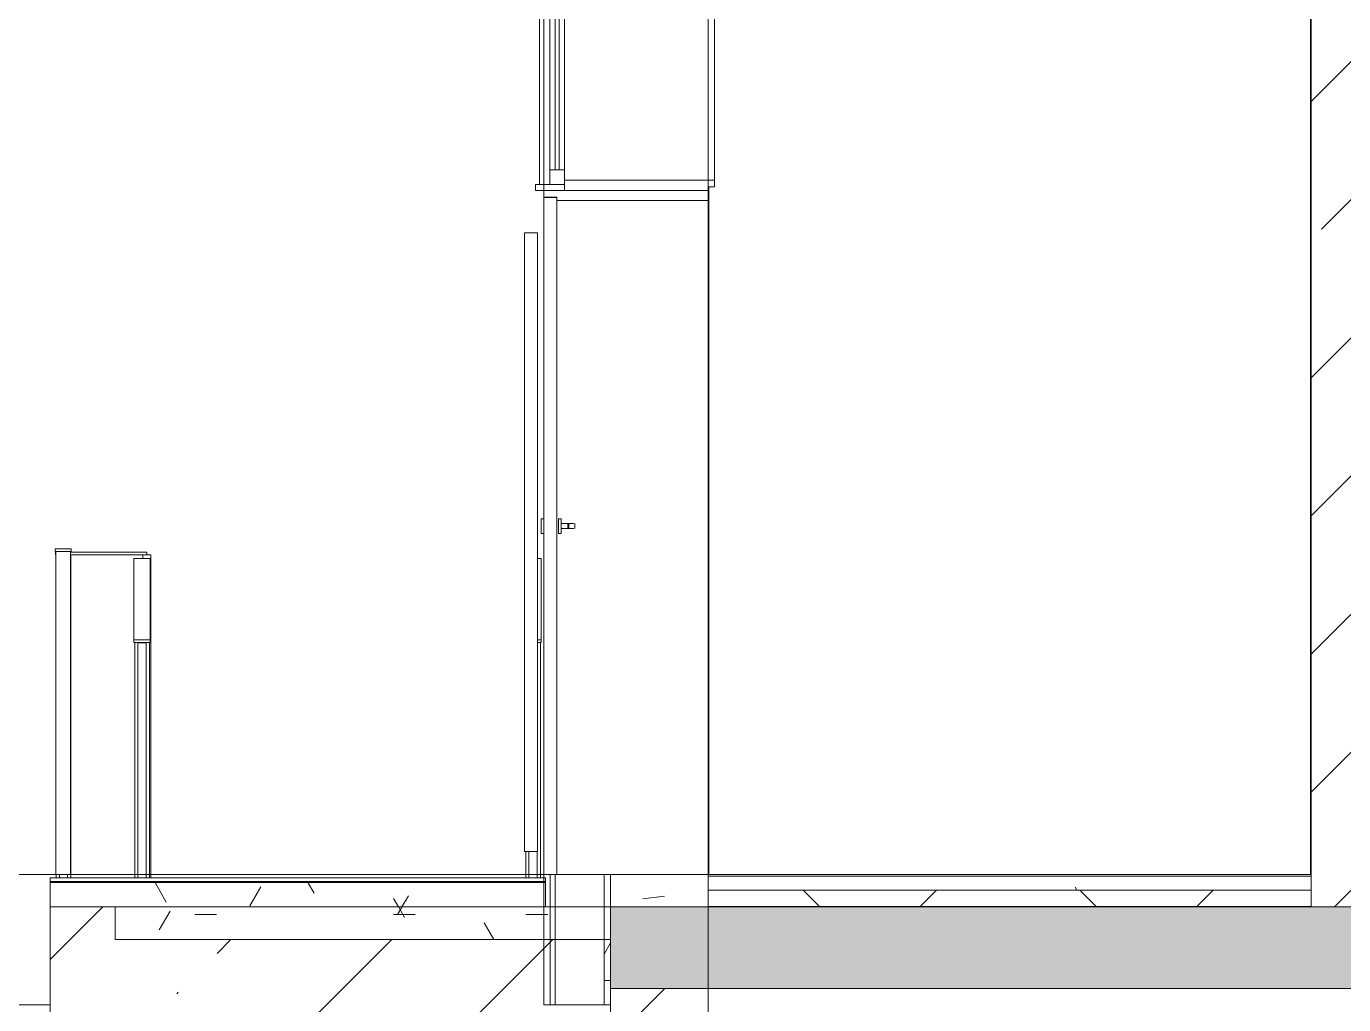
# Model space of a CAD drawing. Header units: millimetres. Extents: x -39507 to 33074, y -24219 to 30962.
# Drawn here: x -33476 to -29433, y -6400 to -3395 of the extents above; entities that cross this region are included whole.
import ezdxf

# ---------------------------------------------------------------- set-up
doc = ezdxf.new("R2010")
doc.units = ezdxf.units.MM
doc.linetypes.add('Осевые', pattern=[6350, 1270, -952.5, 3175, -952.5])
for name, color, linetype, lineweight in [('Балясины', 7, 'Continuous', 9), ('Высотные отметки', 7, 'Continuous', 9), ('Двери', 7, 'Continuous', 9), ('Каркас_Импост', 7, 'Continuous', 9), ('Обобщенные модели', 7, 'Continuous', 9), ('Обобщенные модели-1', 7, 'Continuous', 18), ('Общие ребра', 7, 'Continuous', 9), ('Ограждение', 7, 'Continuous', 9), ('Окна', 7, 'Continuous', 9), ('Основа _2_-1', 7, 'Continuous', 9), ('Остекление', 7, 'Continuous', 9), ('Отделка 1 _4_-1', 7, 'Continuous', 9), ('Отделка 2 _5_-1', 7, 'Continuous', 9), ('Панель', 7, 'Continuous', 9), ('Перекрытия', 7, 'Continuous', 9), ('Поручни', 7, 'Continuous', 9), ('Стены', 7, 'Continuous', 9), ('Структура _1_', 7, 'Continuous', 18), ('Термическая_воздушная прослойка _3_-1', 7, 'Continuous', 9), ('Фундамент несущей конструкции', 7, 'Continuous', 9), ('Фундамент несущей конструкции-1', 7, 'Continuous', 18), ('Штриховка разреза-2', 7, 'Continuous', 9)]:
    doc.layers.add(name, color=color, linetype=linetype, lineweight=lineweight)
doc.layers.add('Оси-3', color=7, linetype='Осевые', lineweight=9, true_color=0xaaaaaa)
pattern_1 = [(45, (-2885.9, 6475), (-493.914, 493.914), []), (45, (-2392, 6475), (-493.914, 493.914), [873.125, -174.625, 6.706, -167.919])]
pattern_2 = [(45, (-2885.9, 6475), (-424.264, 424.264), [600, -100, 20, -100]), (45, (-2885.9, 6899), (-424.264, 424.264), [])]
pattern_3 = [(0, (-2885.9, 6475), (812.8, 203.2), [67.056, -542.544, 67.056, -542.544, -3251.2]), (0, (-2885.9, 6475), (812.8, 203.2), [-1219.2, 67.056, -1152.144, 67.056, -542.544, -1422.4]), (0, (-2885.9, 6475), (812.8, 203.2), [-3048, 67.056, -339.344, 67.056, -948.944]), (120, (-2581.1, 6576.6), (-582.3764, 602.3054), [67.056, -542.544, 67.056, -3793.744]), (120, (-2581.1, 6576.6), (-582.3764, 602.3054), [-676.656, -542.544, 67.056, -1152.144, -2032]), (120, (-2581.1, 6576.6), (-582.3764, 602.3054), [-2438.4, 67.056, -542.544, 67.056, -1355.344]), (120, (-2581.1, 6576.6), (-582.3764, 602.3054), [-3115.056, -339.344, 67.056, -948.944]), (240, (-2479.5, 6983), (-230.4236, -805.5054), [67.056, -542.544, 67.056, -542.544, -3251.2]), (240, (-2479.5, 6983), (-230.4236, -805.5054), [-1219.2, 67.056, -1152.144, 67.056, -542.544, -1422.4]), (240, (-2479.5, 6983), (-230.4236, -805.5054), [-3048, 67.056, -339.344, 67.056, -948.944])]

# ---------------------------------------------------------------- blocks, each defined once
blk = doc.blocks.new('Стена наружная на отм_-10_450 - Стена наружная на отм_-10_450-507337-Разрез 2-2')
at = {"layer": 'Фундамент несущей конструкции'}
h = blk.add_hatch(dxfattribs=at)
h.set_pattern_fill('FP_1', color=256, style=0, pattern_type=2)
h.set_pattern_definition(pattern_1)
h.paths.add_polyline_path([(25717.1, -10450), (25717.1, -6350), (25417.1, -6350), (25417.1, -10450)], flags=0)
h.paths.add_polyline_path([(-31382.9, -10390), (-31382.9, -6350), (-31682.9, -6350), (-31682.9, -10390), (-31387.3, -10390)], flags=0)
for p, q in [((-31382.9, -6350), (-31682.9, -6350)), ((-31682.9, -10450), (-31682.9, -6350)), ((-31500.8, -6350), (-31537.9, -6350)), ((-30779.2, -6350), (-31500.8, -6350)), ((-31382.9, -6350), (-31237.9, -6350)), ((-31382.9, -10390), (-31382.9, -6350)), ((-31237.9, -6350), (-31227.6, -6350)), ((-31227.6, -6350), (-31153.7, -6350)), ((-31153.7, -6350), (-31082.9, -6350)), ((-31153.2, -6350), (-30494.4, -6350)), ((-30494.4, -6350), (-29574.6, -6350)), ((-29574.6, -6350), (-29534.9, -6350)), ((-29534.9, -6350), (-26847.7, -6350))]:
    blk.add_line(p, q, dxfattribs=at)
at = {"layer": 'Фундамент несущей конструкции-1'}
for p, q in [((-31682.9, -6350), (-31682.9, -10450)), ((-31382.9, -10390), (-31382.9, -6350))]:
    blk.add_line(p, q, dxfattribs=at)
blk = doc.blocks.new('Крыльцо А3 - Крыльцо А-17-1216168-Разрез 2-2')
at = {"layer": 'Обобщенные модели'}
h = blk.add_hatch(dxfattribs=at)
h.set_pattern_fill('FP_1', color=256, style=0, pattern_type=2)
h.set_pattern_definition(pattern_1)
h.paths.add_polyline_path([(-33269.5, -6600), (-33202.9, -6600), (-33202.9, -6450), (-31682.9, -6450), (-31682.9, -6200), (-33202.9, -6200), (-33202.9, -6100), (-33402.9, -6102.2), (-33402.9, -6600)], flags=0)
at = {"layer": 'Обобщенные модели-1'}
for p, q in [((-33202.9, -6100), (-33402.9, -6100)), ((-33402.9, -6100), (-33402.9, -6600)), ((-33202.9, -6200), (-33202.9, -6100)), ((-31682.9, -6200), (-33202.9, -6200)), ((-31682.9, -6450), (-31682.9, -6200))]:
    blk.add_line(p, q, dxfattribs=at)
blk = doc.blocks.new('Дверь - Однопольная_наруж__стемалит - ДН7_21х10-8082679-Разрез 2-2')
at = {"layer": 'Двери'}
for p, q in [((-31947.4, -4030), (-31947.4, -5930)), ((-31947.4, -4030), (-31927.4, -4030)), ((-31927.4, -4030), (-31944.7, -4030)), ((-31927.4, -4030), (-31907.4, -4030)), ((-31910.1, -4030), (-31927.4, -4030)), ((-31907.4, -5930), (-31907.4, -4030)), ((-31895.9, -4952.5), (-31895.9, -4907.5)), ((-31887.9, -4907.5), (-31895.9, -4907.5)), ((-31887.9, -4907.5), (-31887.9, -4952.5)), ((-31842.9, -4952.5), (-31842.9, -4907.5)), ((-31842.9, -4907.5), (-31834.9, -4907.5)), ((-31834.9, -4907.5), (-31834.9, -4952.5)), ((-31834.9, -4922.5), (-31810.9, -4922.5)), ((-31834.9, -4937.5), (-31834.9, -4922.5)), ((-31814.5, -4922.5), (-31814.5, -4937.5)), ((-31810.9, -4922.5), (-31810.9, -4922.5)), ((-31810.9, -4922.5), (-31795.9, -4922.5)), ((-31810.9, -4922.5), (-31810.9, -4937.5)), ((-31797.4, -4922.5), (-31798.3, -4922.5)), ((-31795.9, -4922.5), (-31797.4, -4922.5)), ((-31792.2, -4937.5), (-31792.2, -4922.5)), ((-31895.9, -4952.5), (-31887.9, -4952.5)), ((-31834.9, -4952.5), (-31842.9, -4952.5)), ((-31810.9, -4937.5), (-31834.9, -4937.5)), ((-31795.9, -4937.5), (-31810.9, -4937.5)), ((-31810.9, -4937.5), (-31810.9, -4937.5)), ((-31798.3, -4937.5), (-31797.4, -4937.5)), ((-31797.4, -4937.5), (-31795.9, -4937.5)), ((-31927.4, -5930), (-31947.4, -5930)), ((-31944.7, -5930), (-31927.4, -5930)), ((-31927.4, -5930), (-31910.1, -5930)), ((-31907.4, -5930), (-31927.4, -5930))]:
    blk.add_line(p, q, dxfattribs=at)
at = {"layer": 'Каркас_Импост'}
for p, q in [((-31382.9, -3900), (-31887.9, -3900)), ((-31887.9, -3900), (-31887.9, -3920)), ((-31887.9, -3920), (-31847.9, -3920)), ((-31887.9, -6000), (-31887.9, -3920)), ((-31847.9, -3920), (-31887.9, -3920)), ((-31847.9, -3920), (-31847.9, -3930)), ((-31847.9, -3920), (-31847.9, -6000)), ((-31382.9, -3930), (-31382.9, -3900)), ((-31847.9, -3930), (-31382.9, -3930)), ((-31382.9, -3930), (-31847.9, -3930)), ((-31847.9, -6000), (-31847.9, -3930)), ((-31382.9, -3930), (-31382.9, -6000)), ((-31847.9, -6000), (-31887.9, -6000)), ((-31382.9, -6000), (-31847.9, -6000))]:
    blk.add_line(p, q, dxfattribs=at)
at = {"layer": 'Панель'}
for p, q in [((-31847.9, -3921), (-31887.9, -3921)), ((-31887.9, -3921), (-31887.9, -6000)), ((-31847.9, -6000), (-31847.9, -3921)), ((-31887.9, -6000), (-31847.9, -6000))]:
    blk.add_line(p, q, dxfattribs=at)
blk = doc.blocks.new('Фрамуга 1000х700 - 1000 x 0600 мм-1284587-Разрез 2-2')
at = {"layer": 'Каркас_Импост'}
for p, q in [((-31868.9, -3319), (-31868.9, -3363.5)), ((-31824.4, -3319), (-31868.9, -3319)), ((-31824.4, -3363.5), (-31824.4, -3319)), ((-31868.9, -3363.5), (-31824.4, -3363.5)), ((-31868.9, -3836.5), (-31868.9, -3363.5)), ((-31824.4, -3363.5), (-31868.9, -3363.5)), ((-31824.4, -3363.5), (-31824.4, -3836.5)), ((-31868.9, -3836.5), (-31868.9, -3880.9)), ((-31824.4, -3836.5), (-31868.9, -3836.5)), ((-31824.4, -3836.5), (-31868.9, -3836.5)), ((-31824.4, -3880.9), (-31824.4, -3836.5)), ((-31868.9, -3880.9), (-31824.4, -3880.9))]:
    blk.add_line(p, q, dxfattribs=at)
at = {"layer": 'Окна'}
for p, q in [((-31900.9, -3299), (-31900.9, -3319)), ((-31887.9, -3299), (-31900.9, -3299)), ((-31887.9, -3319), (-31887.9, -3299)), ((-31824.4, -3300), (-31887.9, -3300)), ((-31887.9, -3300), (-31887.9, -3319)), ((-31824.4, -3300), (-31824.4, -3331.7)), ((-31382.9, -3300), (-31824.4, -3300)), ((-31824.4, -3319), (-31824.4, -3300)), ((-31382.9, -3331.7), (-31382.9, -3300)), ((-31363.9, -3311.7), (-31382.9, -3311.7)), ((-31382.9, -3311.7), (-31382.9, -3331.7)), ((-31363.9, -3331.7), (-31363.9, -3311.7)), ((-31900.9, -3319), (-31887.9, -3319)), ((-31900.9, -3880.9), (-31900.9, -3319)), ((-31887.9, -3319), (-31900.9, -3319)), ((-31887.9, -3319), (-31887.9, -3880.9)), ((-31887.9, -3319), (-31824.4, -3319)), ((-31824.4, -3319), (-31887.9, -3319)), ((-31887.9, -3880.9), (-31887.9, -3319)), ((-31824.4, -3319), (-31824.4, -3880.9)), ((-31824.4, -3331.7), (-31382.9, -3331.7)), ((-31824.4, -3868.2), (-31824.4, -3331.7)), ((-31382.9, -3331.7), (-31824.4, -3331.7)), ((-31382.9, -3331.7), (-31363.9, -3331.7)), ((-31363.9, -3331.7), (-31382.9, -3331.7)), ((-31382.9, -3868.2), (-31382.9, -3331.7)), ((-31382.9, -3331.7), (-31382.9, -3868.2)), ((-31363.9, -3331.7), (-31363.9, -3868.2)), ((-31913.6, -3880.9), (-31913.6, -3900)), ((-31887.9, -3880.9), (-31913.6, -3880.9)), ((-31887.9, -3880.9), (-31900.9, -3880.9)), ((-31887.9, -3900), (-31887.9, -3880.9)), ((-31824.4, -3880.9), (-31887.9, -3880.9)), ((-31887.9, -3880.9), (-31887.9, -3900)), ((-31887.9, -3880.9), (-31824.4, -3880.9)), ((-31824.4, -3868.2), (-31824.4, -3900)), ((-31382.9, -3868.2), (-31824.4, -3868.2)), ((-31382.9, -3868.2), (-31824.4, -3868.2)), ((-31824.4, -3900), (-31824.4, -3880.9)), ((-31363.9, -3868.2), (-31382.9, -3868.2)), ((-31382.9, -3868.2), (-31382.9, -3888.2)), ((-31382.9, -3868.2), (-31363.9, -3868.2)), ((-31382.9, -3900), (-31382.9, -3868.2)), ((-31363.9, -3888.2), (-31363.9, -3868.2)), ((-31913.6, -3900), (-31887.9, -3900)), ((-31887.9, -3900), (-31824.4, -3900)), ((-31824.4, -3900), (-31382.9, -3900)), ((-31382.9, -3888.2), (-31363.9, -3888.2))]:
    blk.add_line(p, q, dxfattribs=at)
at = {"layer": 'Остекление'}
for p, q in [((-31840.3, -3363.5), (-31853, -3363.5)), ((-31853, -3363.5), (-31853, -3836.5)), ((-31840.3, -3836.5), (-31840.3, -3363.5)), ((-31853, -3836.5), (-31840.3, -3836.5))]:
    blk.add_line(p, q, dxfattribs=at)
blk = doc.blocks.new('Ограждение - 25mm-7451160-Разрез 2-2')
at = {"layer": 'Балясины'}
for p, q in [((-33352.1, -5008), (-33373.7, -5008)), ((-33373.7, -5008), (-33352.1, -5008)), ((-33373.7, -6000), (-33352.1, -6000)), ((-33352.1, -6000), (-33373.7, -6000))]:
    blk.add_line(p, q, dxfattribs=at)
blk = doc.blocks.new('Ограждение - 6 x 45mm-7451257-Разрез 2-2')
at = {"layer": 'Балясины'}
for p, q in [((-33385.4, -5008), (-33340.4, -5008)), ((-33385.4, -6000), (-33385.4, -5008)), ((-33340.4, -5008), (-33340.4, -6000)), ((-33340.4, -6000), (-33385.4, -6000))]:
    blk.add_line(p, q, dxfattribs=at)
blk = doc.blocks.new('Ограждение - Ограждение-1765726-Разрез 2-2')
at = {"layer": 'Поручни'}
for p, q in [((-33337.9, -5000), (-33387.9, -5000)), ((-33387.9, -5000), (-33387.9, -5008)), ((-33387.9, -5008), (-33337.9, -5008)), ((-33337.9, -5008), (-33337.9, -5000))]:
    blk.add_line(p, q, dxfattribs=at)
for name in ['Ограждение - 6 x 45mm-7451257-Разрез 2-2', 'Ограждение - 6 x 45mm-7451257-Разрез 2-2', 'Ограждение - 6 x 45mm-7451257-Разрез 2-2', 'Ограждение - 6 x 45mm-7451257-Разрез 2-2', 'Ограждение - 6 x 45mm-7451257-Разрез 2-2', 'Ограждение - 6 x 45mm-7451257-Разрез 2-2', 'Ограждение - 6 x 45mm-7451257-Разрез 2-2', 'Ограждение - 6 x 45mm-7451257-Разрез 2-2', 'Ограждение - 6 x 45mm-7451257-Разрез 2-2', 'Ограждение - 6 x 45mm-7451257-Разрез 2-2', 'Ограждение - 6 x 45mm-7451257-Разрез 2-2', 'Ограждение - 6 x 45mm-7451257-Разрез 2-2', 'Ограждение - 6 x 45mm-7451257-Разрез 2-2', 'Ограждение - 6 x 45mm-7451257-Разрез 2-2', 'Ограждение - 6 x 45mm-7451257-Разрез 2-2', 'Ограждение - 6 x 45mm-7451257-Разрез 2-2', 'Ограждение - 25mm-7451160-Разрез 2-2']:
    blk.add_blockref(name, (0, 0))
blk = doc.blocks.new('Ограждение - 6 x 45mm-V168-Разрез 2-2')
at = {"layer": 'Балясины'}
for p, q in [((-33339.4, -5018), (-33339.4, -6010)), ((-33384.4, -6010), (-33384.4, -6000)), ((-33339.4, -6010), (-33384.4, -6010))]:
    blk.add_line(p, q, dxfattribs=at)
blk = doc.blocks.new('Ограждение - 25mm-V169-Разрез 2-2')
at = {"layer": 'Балясины'}
for p, q in [((-33374.4, -6010), (-33374.4, -6000)), ((-33361.9, -6010), (-33372.7, -6010)), ((-33372.7, -6010), (-33361.9, -6010)), ((-33361.9, -6010), (-33351.1, -6010)), ((-33351.1, -6010), (-33361.9, -6010)), ((-33349.4, -6000), (-33349.4, -6010))]:
    blk.add_line(p, q, dxfattribs=at)
blk = doc.blocks.new('Ограждение - 25mm-V170-Разрез 2-2')
at = {"layer": 'Балясины'}
for p, q in [((-33372.7, -6010), (-33351.1, -6010)), ((-33351.1, -6010), (-33372.7, -6010))]:
    blk.add_line(p, q, dxfattribs=at)
blk = doc.blocks.new('Ограждение - 25mm-V171-Разрез 2-2')
at = {"layer": 'Балясины'}
for p, q in [((-33118.4, -5029.5), (-33118.4, -5018)), ((-33105.9, -5018), (-33116.8, -5018)), ((-33116.8, -5018), (-33105.9, -5018)), ((-33105.9, -5018), (-33093.4, -5018)), ((-33095.1, -5018), (-33105.9, -5018)), ((-33093.4, -5018), (-33093.4, -6010)), ((-33098.2, -6010), (-33095.1, -6010)), ((-33095.1, -6010), (-33098.2, -6010))]:
    blk.add_line(p, q, dxfattribs=at)
blk = doc.blocks.new('Ограждение - Ограждение-7084108-Разрез 2-2')
at = {"layer": 'Поручни'}
for p, q in [((-33386.9, -5018), (-33386.9, -5010)), ((-33340.4, -5010), (-33336.9, -5010)), ((-33105.9, -5010), (-33340.4, -5010)), ((-33105.9, -5010), (-33105.9, -5018)), ((-33336.9, -5018), (-33340.4, -5018)), ((-33340.4, -5018), (-33105.9, -5018))]:
    blk.add_line(p, q, dxfattribs=at)
for name in ['Ограждение - 6 x 45mm-V168-Разрез 2-2', 'Ограждение - 6 x 45mm-V168-Разрез 2-2', 'Ограждение - 6 x 45mm-V168-Разрез 2-2', 'Ограждение - 6 x 45mm-V168-Разрез 2-2', 'Ограждение - 6 x 45mm-V168-Разрез 2-2', 'Ограждение - 6 x 45mm-V168-Разрез 2-2', 'Ограждение - 6 x 45mm-V168-Разрез 2-2', 'Ограждение - 25mm-V171-Разрез 2-2', 'Ограждение - 25mm-V169-Разрез 2-2', 'Ограждение - 25mm-V170-Разрез 2-2']:
    blk.add_blockref(name, (0, 0))
blk = doc.blocks.new('Ограждение - 6 x 45mm-7451261-Разрез 2-2')
at = {"layer": 'Балясины'}
for p, q in [((-33143.4, -5288), (-33143.4, -6010)), ((-33098.4, -6010), (-33098.4, -5288))]:
    blk.add_line(p, q, dxfattribs=at)
blk = doc.blocks.new('Ограждение - 6 x 45mm-V175-Разрез 2-2')
at = {"layer": 'Балясины'}
for p, q in [((-33143.4, -5288), (-33143.4, -6010)), ((-33098.4, -6010), (-33098.4, -5288))]:
    blk.add_line(p, q, dxfattribs=at)
blk = doc.blocks.new('Ограждение - 6 x 45mm-V176-Разрез 2-2')
at = {"layer": 'Балясины'}
for p, q in [((-33143.4, -5288), (-33143.4, -6010)), ((-33098.4, -6010), (-33098.4, -5288))]:
    blk.add_line(p, q, dxfattribs=at)
blk = doc.blocks.new('Ограждение - 6 x 45mm-V177-Разрез 2-2')
at = {"layer": 'Балясины'}
for p, q in [((-33143.4, -5288), (-33143.4, -6010)), ((-33098.4, -6010), (-33098.4, -5288))]:
    blk.add_line(p, q, dxfattribs=at)
blk = doc.blocks.new('Ограждение - 6 x 45mm-V178-Разрез 2-2')
at = {"layer": 'Балясины'}
for p, q in [((-33143.4, -5288), (-33143.4, -6010)), ((-33098.4, -6010), (-33098.4, -5288))]:
    blk.add_line(p, q, dxfattribs=at)
blk = doc.blocks.new('Ограждение - 6 x 45mm-V179-Разрез 2-2')
at = {"layer": 'Балясины'}
for p, q in [((-33143.4, -5288), (-33143.4, -6010)), ((-33098.4, -6010), (-33098.4, -5288))]:
    blk.add_line(p, q, dxfattribs=at)
blk = doc.blocks.new('Ограждение - 6 x 45mm-V180-Разрез 2-2')
at = {"layer": 'Балясины'}
for p, q in [((-33143.4, -5288), (-33143.4, -6010)), ((-33098.4, -6010), (-33098.4, -5288))]:
    blk.add_line(p, q, dxfattribs=at)
blk = doc.blocks.new('Ограждение - 6 x 45mm-V181-Разрез 2-2')
at = {"layer": 'Балясины'}
for p, q in [((-33143.4, -5288), (-33143.4, -6010)), ((-33098.4, -6010), (-33098.4, -5288))]:
    blk.add_line(p, q, dxfattribs=at)
blk = doc.blocks.new('Ограждение - 6 x 45mm-V182-Разрез 2-2')
at = {"layer": 'Балясины'}
for p, q in [((-33143.4, -5288), (-33143.4, -6010)), ((-33098.4, -6010), (-33098.4, -5288))]:
    blk.add_line(p, q, dxfattribs=at)
blk = doc.blocks.new('Ограждение - 6 x 45mm-V183-Разрез 2-2')
at = {"layer": 'Балясины'}
for p, q in [((-33143.4, -5288), (-33143.4, -6010)), ((-33098.4, -6010), (-33098.4, -5288))]:
    blk.add_line(p, q, dxfattribs=at)
blk = doc.blocks.new('Ограждение - 6 x 45mm-V184-Разрез 2-2')
at = {"layer": 'Балясины'}
for p, q in [((-33143.4, -5288), (-33143.4, -6010)), ((-33098.4, -6010), (-33098.4, -5288))]:
    blk.add_line(p, q, dxfattribs=at)
blk = doc.blocks.new('Ограждение - 6 x 45mm-V185-Разрез 2-2')
at = {"layer": 'Балясины'}
for p, q in [((-33143.4, -5288), (-33143.4, -6010)), ((-33098.4, -6010), (-33098.4, -5288))]:
    blk.add_line(p, q, dxfattribs=at)
blk = doc.blocks.new('Ограждение - 6 x 45mm-V186-Разрез 2-2')
at = {"layer": 'Балясины'}
for p, q in [((-33143.4, -5288), (-33143.4, -6010)), ((-33098.4, -6010), (-33098.4, -5288))]:
    blk.add_line(p, q, dxfattribs=at)
blk = doc.blocks.new('Ограждение - 6 x 45mm-V187-Разрез 2-2')
at = {"layer": 'Балясины'}
for p, q in [((-33143.4, -5288), (-33143.4, -6010)), ((-33098.4, -6010), (-33098.4, -5288))]:
    blk.add_line(p, q, dxfattribs=at)
blk = doc.blocks.new('Ограждение - 6 x 45mm-V188-Разрез 2-2')
at = {"layer": 'Балясины'}
for p, q in [((-33143.4, -5288), (-33143.4, -6010)), ((-33098.4, -6010), (-33098.4, -5288))]:
    blk.add_line(p, q, dxfattribs=at)
blk = doc.blocks.new('Ограждение - 6 x 45mm-V189-Разрез 2-2')
at = {"layer": 'Балясины'}
for p, q in [((-33143.4, -5288), (-33143.4, -6010)), ((-33098.4, -6010), (-33098.4, -5288))]:
    blk.add_line(p, q, dxfattribs=at)
blk = doc.blocks.new('Ограждение - 25mm-7451166-Разрез 2-2')
at = {"layer": 'Балясины'}
for p, q in [((-33133.4, -5288), (-33133.4, -6010)), ((-33108.4, -6010), (-33108.4, -5288))]:
    blk.add_line(p, q, dxfattribs=at)
at = {"layer": 'Балясины', "flags": 128}
blk.add_lwpolyline([(-33108.4, -5288), (-33109.7, -5288.3), (-33113.1, -5288.5), (-33118.2, -5288.6), (-33123.7, -5288.6), (-33128.7, -5288.5), (-33132.2, -5288.3), (-33133.4, -5288)], dxfattribs=at)
blk = doc.blocks.new('Ограждение - Ограждение-7324528-Разрез 2-2')
at = {"layer": 'Поручни'}
for p, q in [((-33145.9, -5029.5), (-33095.9, -5029.5)), ((-33145.9, -5029.5), (-33145.9, -5280)), ((-33095.9, -5280), (-33095.9, -5029.5)), ((-33095.9, -5280), (-33145.9, -5280)), ((-33145.9, -5280), (-33145.9, -5288)), ((-33145.9, -5288), (-33095.9, -5288)), ((-33095.9, -5288), (-33095.9, -5280))]:
    blk.add_line(p, q, dxfattribs=at)
for name in ['Ограждение - 6 x 45mm-7451261-Разрез 2-2', 'Ограждение - 6 x 45mm-V175-Разрез 2-2', 'Ограждение - 6 x 45mm-V176-Разрез 2-2', 'Ограждение - 6 x 45mm-V177-Разрез 2-2', 'Ограждение - 6 x 45mm-V178-Разрез 2-2', 'Ограждение - 6 x 45mm-V179-Разрез 2-2', 'Ограждение - 6 x 45mm-V180-Разрез 2-2', 'Ограждение - 6 x 45mm-V181-Разрез 2-2', 'Ограждение - 6 x 45mm-V182-Разрез 2-2', 'Ограждение - 6 x 45mm-V183-Разрез 2-2', 'Ограждение - 6 x 45mm-V184-Разрез 2-2', 'Ограждение - 6 x 45mm-V185-Разрез 2-2', 'Ограждение - 6 x 45mm-V186-Разрез 2-2', 'Ограждение - 6 x 45mm-V187-Разрез 2-2', 'Ограждение - 6 x 45mm-V188-Разрез 2-2', 'Ограждение - 6 x 45mm-V189-Разрез 2-2', 'Ограждение - 25mm-7451166-Разрез 2-2']:
    blk.add_blockref(name, (0, 0))
blk = doc.blocks.new('Ограждение - 6 x 45mm-V190-Разрез 2-2')
at = {"layer": 'Балясины'}
for p, q in [((-31898.4, -5288), (-31898.4, -6010)), ((-31943.4, -6010), (-31943.4, -5930))]:
    blk.add_line(p, q, dxfattribs=at)
blk = doc.blocks.new('Ограждение - 6 x 45mm-V191-Разрез 2-2')
at = {"layer": 'Балясины'}
for p, q in [((-31898.4, -5288), (-31898.4, -6010)), ((-31943.4, -6010), (-31943.4, -5930))]:
    blk.add_line(p, q, dxfattribs=at)
blk = doc.blocks.new('Ограждение - 6 x 45mm-V192-Разрез 2-2')
at = {"layer": 'Балясины'}
for p, q in [((-31898.4, -5288), (-31898.4, -6010)), ((-31943.4, -6010), (-31943.4, -5930))]:
    blk.add_line(p, q, dxfattribs=at)
blk = doc.blocks.new('Ограждение - 6 x 45mm-V193-Разрез 2-2')
at = {"layer": 'Балясины'}
for p, q in [((-31898.4, -5288), (-31898.4, -6010)), ((-31943.4, -6010), (-31943.4, -5930))]:
    blk.add_line(p, q, dxfattribs=at)
blk = doc.blocks.new('Ограждение - 6 x 45mm-V194-Разрез 2-2')
at = {"layer": 'Балясины'}
for p, q in [((-31898.4, -5288), (-31898.4, -6010)), ((-31943.4, -6010), (-31943.4, -5930))]:
    blk.add_line(p, q, dxfattribs=at)
blk = doc.blocks.new('Ограждение - 6 x 45mm-V195-Разрез 2-2')
at = {"layer": 'Балясины'}
for p, q in [((-31898.4, -5288), (-31898.4, -6010)), ((-31943.4, -6010), (-31943.4, -5930))]:
    blk.add_line(p, q, dxfattribs=at)
blk = doc.blocks.new('Ограждение - 6 x 45mm-V196-Разрез 2-2')
at = {"layer": 'Балясины'}
for p, q in [((-31898.4, -5288), (-31898.4, -6010)), ((-31943.4, -6010), (-31943.4, -5930))]:
    blk.add_line(p, q, dxfattribs=at)
blk = doc.blocks.new('Ограждение - 6 x 45mm-V197-Разрез 2-2')
at = {"layer": 'Балясины'}
for p, q in [((-31898.4, -5288), (-31898.4, -6010)), ((-31943.4, -6010), (-31943.4, -5930))]:
    blk.add_line(p, q, dxfattribs=at)
blk = doc.blocks.new('Ограждение - 6 x 45mm-V198-Разрез 2-2')
at = {"layer": 'Балясины'}
for p, q in [((-31898.4, -5288), (-31898.4, -6010)), ((-31943.4, -6010), (-31943.4, -5930))]:
    blk.add_line(p, q, dxfattribs=at)
blk = doc.blocks.new('Ограждение - 6 x 45mm-V199-Разрез 2-2')
at = {"layer": 'Балясины'}
for p, q in [((-31898.4, -5288), (-31898.4, -6010)), ((-31943.4, -6010), (-31943.4, -5930))]:
    blk.add_line(p, q, dxfattribs=at)
blk = doc.blocks.new('Ограждение - 6 x 45mm-V200-Разрез 2-2')
at = {"layer": 'Балясины'}
for p, q in [((-31898.4, -5288), (-31898.4, -6010)), ((-31943.4, -6010), (-31943.4, -5930))]:
    blk.add_line(p, q, dxfattribs=at)
blk = doc.blocks.new('Ограждение - 6 x 45mm-V201-Разрез 2-2')
at = {"layer": 'Балясины'}
for p, q in [((-31898.4, -5288), (-31898.4, -6010)), ((-31943.4, -6010), (-31943.4, -5930))]:
    blk.add_line(p, q, dxfattribs=at)
blk = doc.blocks.new('Ограждение - 6 x 45mm-V202-Разрез 2-2')
at = {"layer": 'Балясины'}
for p, q in [((-31898.4, -5288), (-31898.4, -6010)), ((-31943.4, -6010), (-31943.4, -5930))]:
    blk.add_line(p, q, dxfattribs=at)
blk = doc.blocks.new('Ограждение - 6 x 45mm-V203-Разрез 2-2')
at = {"layer": 'Балясины'}
for p, q in [((-31898.4, -5288), (-31898.4, -6010)), ((-31943.4, -6010), (-31943.4, -5930))]:
    blk.add_line(p, q, dxfattribs=at)
blk = doc.blocks.new('Ограждение - 6 x 45mm-V204-Разрез 2-2')
at = {"layer": 'Балясины'}
for p, q in [((-31898.4, -5288), (-31898.4, -6010)), ((-31943.4, -6010), (-31943.4, -5930))]:
    blk.add_line(p, q, dxfattribs=at)
blk = doc.blocks.new('Ограждение - 6 x 45mm-V205-Разрез 2-2')
at = {"layer": 'Балясины'}
for p, q in [((-31898.4, -5288), (-31898.4, -6010)), ((-31943.4, -6010), (-31943.4, -5930))]:
    blk.add_line(p, q, dxfattribs=at)
blk = doc.blocks.new('Ограждение - 25mm-V206-Разрез 2-2')
at = {"layer": 'Балясины'}
for p, q in [((-31933.4, -6010), (-31933.4, -5930)), ((-31908.4, -5930), (-31908.4, -6010))]:
    blk.add_line(p, q, dxfattribs=at)
blk = doc.blocks.new('Ограждение - Ограждение-7324532-Разрез 2-2')
at = {"layer": 'Поручни'}
for p, q in [((-31908.1, -5029.5), (-31895.9, -5029.5)), ((-31895.9, -5029.5), (-31895.9, -5280)), ((-31895.9, -5280), (-31908.1, -5280)), ((-31908.1, -5288), (-31895.9, -5288)), ((-31895.9, -5288), (-31895.9, -5280))]:
    blk.add_line(p, q, dxfattribs=at)
for name in ['Ограждение - 6 x 45mm-V190-Разрез 2-2', 'Ограждение - 6 x 45mm-V191-Разрез 2-2', 'Ограждение - 6 x 45mm-V192-Разрез 2-2', 'Ограждение - 6 x 45mm-V193-Разрез 2-2', 'Ограждение - 6 x 45mm-V194-Разрез 2-2', 'Ограждение - 6 x 45mm-V195-Разрез 2-2', 'Ограждение - 6 x 45mm-V196-Разрез 2-2', 'Ограждение - 6 x 45mm-V197-Разрез 2-2', 'Ограждение - 6 x 45mm-V198-Разрез 2-2', 'Ограждение - 6 x 45mm-V199-Разрез 2-2', 'Ограждение - 6 x 45mm-V200-Разрез 2-2', 'Ограждение - 6 x 45mm-V201-Разрез 2-2', 'Ограждение - 6 x 45mm-V202-Разрез 2-2', 'Ограждение - 6 x 45mm-V203-Разрез 2-2', 'Ограждение - 6 x 45mm-V204-Разрез 2-2', 'Ограждение - 6 x 45mm-V205-Разрез 2-2', 'Ограждение - 25mm-V206-Разрез 2-2']:
    blk.add_blockref(name, (0, 0))

msp = doc.modelspace()

# ---------------------------------------------------------------- hatches: boundary and pattern name
at = {"layer": 'Штриховка разреза-2'}
h = msp.add_hatch(dxfattribs=at)
h.set_pattern_fill('FP_2', color=256, style=0, pattern_type=2)
h.set_pattern_definition(pattern_2)
h.paths.add_polyline_path([(-29332.9, -6100), (-29332.9, -350), (-29532.9, -350), (-29532.9, -6100)], flags=0)
h = msp.add_hatch(dxfattribs=at)
h.set_pattern_fill('FP_16', color=256, style=0, pattern_type=2)
h.set_pattern_definition([(225, (-885.9, 7475), (2e-13, -2000), [100, -2728.43]), (225, (-885.9, 8475), (2e-13, -2000), [100, -2728.43]), (225, (-1885.9, 8475), (2e-13, -2000), [100, -2728.43]), (225, (-2315.2, 7045.7), (2e-13, -2000), [807.1, -2021.33]), (225, (-2315.2, 8045.7), (2e-13, -2000), [807.1, -2021.33]), (225, (-1315.2, 7045.7), (2e-13, -2000), [807.1, -2021.33]), (225, (-1315.2, 8045.7), (2e-13, -2000), [907.1, -1921.33])])
h.paths.add_polyline_path([(-31882.9, -6025), (-31882.9, -6022), (-33402.9, -6022), (-33402.9, -6025), (-32135.4, -6025)], flags=0)
h = msp.add_hatch(dxfattribs=at)
h.set_pattern_fill('FP_8', color=256, style=0, pattern_type=2)
h.set_pattern_definition([(50, (-2885.9, 6475), (1457.472, -127.512), [152.4, -1676.4]), (355, (-2885.9, 6475), (-281.94, 1528.454), [121.92, -1341.12]), (100.451, (-2764.4, 6464.4), (1175.54, 1400.93), [129.52, -1424.72]), (46.184, (-2885.9, 6881.4), (2168.63, -336.34), [228.6, -2514.6]), (96.636, (-2705.2, 6853.4), (1899.22, 1979.42), [194.28, -2137.08]), (351.184, (-2886, 6881.4), (1899.24, 1979.4), [182.88, -2011.68]), (21, (-2682.7, 6779.8), (1212.915, -818.12), [152.4, -1676.4]), (326, (-2682.7, 6779.8), (494.42, 1473.504), [121.92, -1341.12]), (71.451, (-2581.6, 6711.6), (1707.34, 655.37), [129.52, -1424.72]), (37.5, (-2885.9, 6475), (24.709, 676.44), [67.056, -1257.808, 67.056, -1294.384, -1346.2]), (37.5, (-2885.9, 6475), (24.709, 676.44), [-2686.304, 67.056, -1279.144]), (7.5, (-2885.9, 6475), (534.558, 801.444), [67.056, -709.168, 67.056, -1227.328, -513.08]), (7.5, (-2885.9, 6475), (534.558, 801.444), [-2070.608, 67.056, -446.024]), (327.5, (-3339.03, 6475), (1084.7275, -45.831), [67.056, -440.944, 67.056, -1517.904, -2103.12]), (327.5, (-3339.03, 6475), (1084.7275, -45.831), [-2092.96, 67.056, -2036.064]), (317.5, (-3542.2, 6475), (1185.035, 203.414), [67.056, -593.344, 67.056, -985.52, -1493.52]), (317.5, (-3542.2, 6475), (1185.035, 203.414), [-1712.976, 67.056, -1426.464])])
h.paths.add_polyline_path([(-31682.9, -6100), (-31382.9, -6100), (-31382.9, -6000), (-31682.9, -6000)], flags=0)
h = msp.add_hatch(dxfattribs=at)
h.set_pattern_fill('FP_3', color=256, style=0, pattern_type=2)
h.set_pattern_definition(pattern_3)
h.paths.add_polyline_path([(-30434.3, -6048), (-29532.9, -6048), (-29532.9, -6005), (-31382.9, -6005), (-31382.9, -6048), (-31001.3, -6048)], flags=0)
h = msp.add_hatch(dxfattribs=at)
h.set_pattern_fill('FP_3', color=256, style=0, pattern_type=2)
h.set_pattern_definition(pattern_3)
h.paths.add_polyline_path([(-32135.4, -6100), (-31882.9, -6100), (-31882.9, -6025), (-33402.9, -6025), (-33402.9, -6100), (-32702.5, -6100)], flags=0)
h = msp.add_hatch(dxfattribs=at)
h.set_pattern_fill('FP_11', color=256, style=0, pattern_type=2)
h.set_pattern_definition([(45, (-2885.9, 6475), (-424.264, 424.264), []), (135, (-2885.9, 6475), (-424.264, -424.264), [])])
h.paths.add_polyline_path([(-31382.9, -6098), (-29532.9, -6098), (-29532.9, -6048), (-31382.9, -6048)], flags=0)
h = msp.add_hatch(dxfattribs=at)
h.set_pattern_fill('FP_3', color=256, style=0, pattern_type=2)
h.set_pattern_definition(pattern_3)
h.paths.add_polyline_path([(-31682.9, -6200), (-31682.9, -6100), (-33202.9, -6102.2), (-33202.9, -6200), (-31851.9, -6200)], flags=0)
h = msp.add_hatch(dxfattribs=at)
h.set_pattern_fill('FP_3', color=256, style=0, pattern_type=2)
h.set_pattern_definition(pattern_3)
h.paths.add_polyline_path([(-31682.9, -6400), (-31682.9, -6100), (-31702.9, -6100), (-31702.9, -6400)], flags=0)
h = msp.add_hatch(dxfattribs=at)
h.set_pattern_fill('FP_2', color=256, style=0, pattern_type=2)
h.set_pattern_definition(pattern_2)
h.paths.add_polyline_path([(-12289, -6350), (19717.1, -6350), (19717.1, -6100), (-31682.9, -6100), (-31682.9, -6350), (-13332.9, -6350)], flags=0)
h.paths.add_polyline_path([(25717.1, -6350), (25717.1, -6100), (25417.1, -6100), (25417.1, -6350), (25702.9, -6350)], flags=0)

# ---------------------------------------------------------------- linework, layer by layer
at = {"layer": 'Высотные отметки'}
for p, q in [((-32123, -6000), (-36098.4, -6000)), ((-30614.2, -6000), (-32123, -6000))]:
    msp.add_line(p, q, dxfattribs=at)
at = {"layer": 'Общие ребра'}
for p, q in [((-31882.9, -6022), (-33402.9, -6022)), ((-31867.9, -6100), (-31867.9, -6000)), ((-31852.9, -6100), (-31852.9, -6000)), ((-31702.9, -6100), (-31702.9, -6000)), ((-29532.9, -6005), (-31382.9, -6005)), ((-31882.9, -6025), (-33402.9, -6025)), ((-31867.9, -6400), (-31867.9, -6100)), ((-31852.9, -6400), (-31852.9, -6100)), ((-31702.9, -6400), (-31702.9, -6100)), ((-29532.9, -6098), (-31382.9, -6098)), ((-31682.9, -6350), (-31382.9, -6350))]:
    msp.add_line(p, q, dxfattribs=at)
at = {"layer": 'Оси-3'}
msp.add_line((-31382.9, -22619.5), (-31382.9, 29000), dxfattribs=at)
at = {"layer": 'Основа _2_-1'}
for p, q in [((-33402.9, -6025), (-33402.9, -6100)), ((-31882.9, -6100), (-31882.9, -6025)), ((-33402.9, -6100), (-31882.9, -6100)), ((-31682.9, -6100), (-33202.9, -6100)), ((-33202.9, -6100), (-33202.9, -6200)), ((-31682.9, -6200), (-31682.9, -6100)), ((-33202.9, -6200), (-31682.9, -6200))]:
    msp.add_line(p, q, dxfattribs=at)
at = {"layer": 'Отделка 1 _4_-1'}
for p, q in [((-31882.9, -6010), (-33402.9, -6010)), ((-33402.9, -6010), (-33402.9, -6022)), ((-33402.9, -6022), (-33402.9, -6025)), ((-31882.9, -6022), (-31882.9, -6010)), ((-31882.9, -6025), (-31882.9, -6022)), ((-31852.9, -6000), (-31867.9, -6000)), ((-31682.9, -6000), (-31702.9, -6000)), ((-29532.9, -6000), (-31382.9, -6000)), ((-31382.9, -6000), (-31382.9, -6005)), ((-29532.9, -6005), (-29532.9, -6000)), ((-31867.9, -6100), (-31852.9, -6100)), ((-31852.9, -6100), (-31867.9, -6100)), ((-31702.9, -6100), (-31682.9, -6100)), ((-31682.9, -6100), (-31702.9, -6100)), ((-31682.9, -6400), (-31682.9, -6100)), ((-31867.9, -6400), (-31852.9, -6400)), ((-31702.9, -6400), (-31682.9, -6400))]:
    msp.add_line(p, q, dxfattribs=at)
at = {"layer": 'Отделка 2 _5_-1'}
for p, q in [((-31867.9, -6000), (-31887.9, -6000)), ((-31887.9, -6000), (-31887.9, -6100)), ((-31382.9, -6005), (-31382.9, -6048)), ((-29532.9, -6048), (-29532.9, -6005)), ((-31887.9, -6100), (-31867.9, -6100)), ((-31887.9, -6100), (-31887.9, -6400)), ((-31867.9, -6100), (-31887.9, -6100)), ((-31887.9, -6400), (-31867.9, -6400))]:
    msp.add_line(p, q, dxfattribs=at)
at = {"layer": 'Перекрытия'}
for p, q in [((-31682.9, -6000), (-31682.9, -6100)), ((-31682.9, -6000), (-29532.9, -6000)), ((-31682.9, -6100), (-31682.9, -6350)), ((-30931.3, -6100), (-31682.9, -6100)), ((-29332.9, -6100), (-31682.9, -6100)), ((-31132.9, -6100), (-24382.9, -6100)), ((-31682.9, -6350), (-30931.3, -6350)), ((-24382.9, -6350), (-31132.9, -6350)), ((-33887.9, -6400), (-33402.9, -6400)), ((-33402.9, -6400), (-33882.9, -6400))]:
    msp.add_line(p, q, dxfattribs=at)
at = {"layer": 'Стены'}
for p, q in [((-29532.9, -6000), (-29532.9, -350)), ((-31382.9, -3000), (-31382.9, -6000)), ((-29534.9, -6000), (-29534.9, -3000)), ((-31887.9, -3900), (-31887.9, -3300)), ((-31887.9, -5600), (-31887.9, -3300)), ((-31382.9, -3300), (-31382.9, -5600)), ((-31887.9, -5600), (-31887.9, -3900)), ((-31380.9, -3888.2), (-31380.9, -6000)), ((-31887.9, -6000), (-31887.9, -5600)), ((-31887.9, -5990), (-31887.9, -5600)), ((-31382.9, -5600), (-31382.9, -6000)), ((-31382.9, -5600), (-31382.9, -5990)), ((-31382.9, -5600), (-31382.9, -6000)), ((-31887.9, -6000), (-31887.9, -5990)), ((-31887.9, -6000), (-31382.9, -6000)), ((-31887.9, -6000), (-31382.9, -6000)), ((-31382.9, -5990), (-31382.9, -6000)), ((-31382.9, -6000), (-29532.9, -6000)), ((-31380.9, -6000), (-29534.9, -6000)), ((-31380.9, -6000), (-29532.9, -6000)), ((-31382.9, -6100), (-23032.9, -6100)), ((-29232.9, -6350), (-31382.9, -6350)), ((-31382.9, -6350), (-31382.9, -10390))]:
    msp.add_line(p, q, dxfattribs=at)
at = {"layer": 'Структура _1_'}
for p, q in [((-29532.9, -350), (-29532.9, -6100)), ((-31382.9, -6000), (-31682.9, -6000)), ((-31682.9, -6100), (-31682.9, -6000)), ((-31382.9, -6100), (-31382.9, -6000)), ((-31382.9, -6048), (-31382.9, -6098)), ((-29532.9, -6048), (-31382.9, -6048)), ((-29532.9, -6098), (-29532.9, -6048)), ((-29532.9, -6100), (-31682.9, -6100)), ((-31682.9, -6100), (-31682.9, -6350)), ((-31682.9, -6100), (-31382.9, -6100)), ((-31382.9, -6098), (-31382.9, -6100)), ((-31382.9, -6100), (-29532.9, -6100)), ((-29532.9, -6100), (-29532.9, -6098)), ((-31382.9, -6350), (-13632.9, -6350))]:
    msp.add_line(p, q, dxfattribs=at)
at = {"layer": 'Термическая_воздушная прослойка _3_-1'}
for p, q in [((-31702.9, -6000), (-31852.9, -6000)), ((-31852.9, -6100), (-31702.9, -6100)), ((-31702.9, -6100), (-31852.9, -6100)), ((-31852.9, -6400), (-31702.9, -6400))]:
    msp.add_line(p, q, dxfattribs=at)

# ---------------------------------------------------------------- block references
at = {"layer": 'Двери'}
msp.add_blockref('Дверь - Однопольная_наруж__стемалит - ДН7_21х10-8082679-Разрез 2-2', (0, 0), dxfattribs=at)
at = {"layer": 'Обобщенные модели'}
msp.add_blockref('Крыльцо А3 - Крыльцо А-17-1216168-Разрез 2-2', (0, 0), dxfattribs=at)
at = {"layer": 'Ограждение'}
for name in ['Ограждение - Ограждение-1765726-Разрез 2-2', 'Ограждение - Ограждение-7084108-Разрез 2-2', 'Ограждение - Ограждение-7324528-Разрез 2-2', 'Ограждение - Ограждение-7324532-Разрез 2-2']:
    msp.add_blockref(name, (0, 0), dxfattribs=at)
at = {"layer": 'Окна'}
msp.add_blockref('Фрамуга 1000х700 - 1000 x 0600 мм-1284587-Разрез 2-2', (0, 0), dxfattribs=at)
at = {"layer": 'Фундамент несущей конструкции'}
msp.add_blockref('Стена наружная на отм_-10_450 - Стена наружная на отм_-10_450-507337-Разрез 2-2', (0, 0), dxfattribs=at)

doc.saveas('drawing.dxf')
